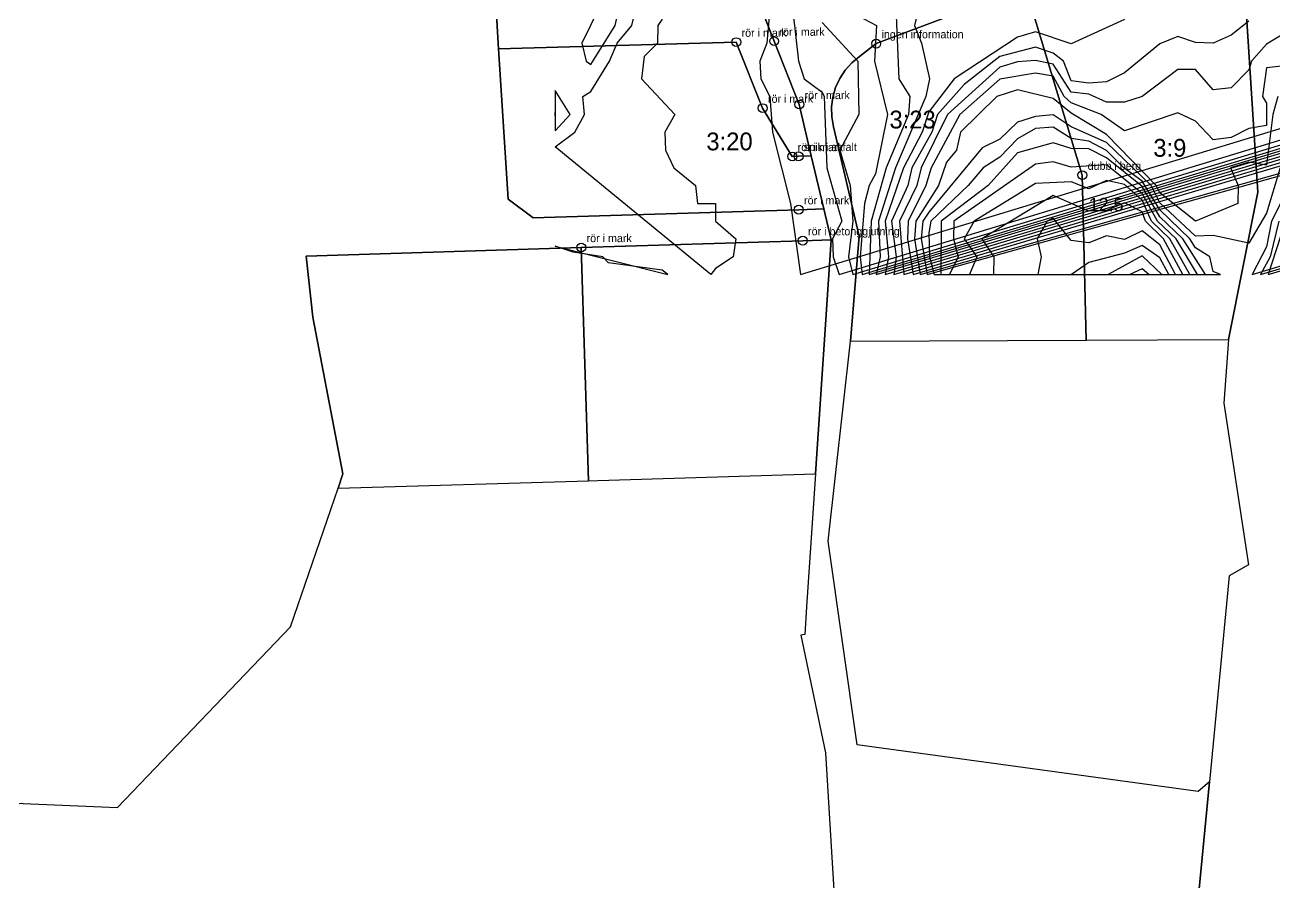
# Model space of a CAD drawing. Header units: metres. Extents: x 304729 to 308942, y 6403920 to 6405836.
# Drawn here: x 305090.4 to 305230.8, y 6404231.7 to 6404328.1 of the extents above; entities that cross this region are included whole.
import ezdxf

# ---------------------------------------------------------------- set-up
doc = ezdxf.new("R2010")
doc.units = ezdxf.units.M
for name, color, linetype in [('FASTIGHETSGRANSER', 7, 'Continuous'), ('GRANSPUNKTER', 1, 'Continuous'), ('HOJDKURVOR_GRUND', 4, 'Continuous'), ('HOJDKURVOR_STOD', 6, 'Continuous'), ('HOJDKURVOR_TEXT', 2, 'Continuous'), ('TOMTBETECKNINGAR', 3, 'Continuous'), ('TOMTER_1945', 1, 'Continuous')]:
    doc.layers.add(name, color=color, linetype=linetype)

msp = doc.modelspace()

# ---------------------------------------------------------------- linework, layer by layer
at = {"layer": 'FASTIGHETSGRANSER'}
for points in [[(305154.547, 6404360.642), (305142.767, 6404340.165), (305143.618, 6404325.382), (305170.348, 6404326.129), (305173.321, 6404318.712), (305176.658, 6404313.27), (305177.358, 6404313.293), (305178.794, 6404313.34), (305177.436, 6404319.122), (305174.609, 6404326.237), (305162.939, 6404355.617), (305154.547, 6404360.642)], [(305225.71, 6404292.682), (305229.028, 6404309.252), (305226.936, 6404341.428), (305202.877, 6404332.318), (305209.269, 6404311.168), (305209.719, 6404292.613), (305225.71, 6404292.682)], [(305202.877, 6404332.318), (305186.092, 6404325.962), (305184.222, 6404324.518), (305183.359, 6404323.806), (305182.613, 6404322.974), (305181.999, 6404322.04), (305181.532, 6404321.024), (305181.221, 6404319.95), (305181.075, 6404318.842), (305181.095, 6404317.724), (305181.283, 6404316.622), (305184.167, 6404304.303), (305183.207, 6404292.499), (305209.719, 6404292.613), (305209.269, 6404311.168), (305202.877, 6404332.318)], [(305143.618, 6404325.382), (305144.7, 6404308.482), (305147.528, 6404306.373), (305177.375, 6404307.288), (305180.193, 6404307.381), (305178.794, 6404313.34), (305177.358, 6404313.293), (305176.658, 6404313.27), (305173.321, 6404318.712), (305170.348, 6404326.129), (305143.618, 6404325.382)], [(305181.01, 6404303.904), (305177.833, 6404303.807), (305152.925, 6404303.042), (305153.736, 6404276.81), (305154.79, 6404276.843), (305179.252, 6404277.573), (305181.01, 6404303.904)], [(305152.925, 6404303.042), (305121.985, 6404302.067), (305122.744, 6404295.206), (305126.116, 6404277.587), (305125.56, 6404275.97), (305153.736, 6404276.81), (305152.925, 6404303.042)]]:
    msp.add_lwpolyline(points, close=True, dxfattribs=at)
for points in [[(305162.939, 6404355.617), (305174.609, 6404326.237), (305177.436, 6404319.122), (305178.794, 6404313.34), (305180.193, 6404307.381), (305181.01, 6404303.904), (305179.252, 6404277.573), (305178.255, 6404262.648), (305178.046, 6404259.526), (305177.603, 6404259.446), (305180.398, 6404246.216), (305182.004, 6404219.634)], [(305053.821, 6404242.054), (305100.766, 6404240.085), (305120.208, 6404260.402), (305125.56, 6404275.97), (305126.116, 6404277.587), (305122.744, 6404295.206), (305121.985, 6404302.067), (305152.925, 6404303.042), (305177.833, 6404303.807), (305181.01, 6404303.904), (305180.193, 6404307.381), (305177.375, 6404307.288), (305147.528, 6404306.373), (305144.7, 6404308.482), (305143.618, 6404325.382), (305142.767, 6404340.165)], [(305222.116, 6404227.828), (305223.571, 6404242.977), (305222.299, 6404241.886), (305183.955, 6404247.107), (305180.69, 6404270.022), (305183.207, 6404292.499), (305184.167, 6404304.303), (305181.283, 6404316.622), (305181.095, 6404317.724), (305181.075, 6404318.842), (305181.221, 6404319.95), (305181.532, 6404321.024), (305181.999, 6404322.04), (305182.613, 6404322.974), (305183.359, 6404323.806), (305184.222, 6404324.518), (305186.092, 6404325.962), (305202.877, 6404332.318)]]:
    msp.add_lwpolyline(points, dxfattribs=at)
at = {"layer": 'GRANSPUNKTER'}
for centre in [(305170.35, 6404326.13, 4.23), (305174.61, 6404326.24, 4.51), (305186.09, 6404325.96, 6), (305173.32, 6404318.71, 4.45), (305177.44, 6404319.12, 5), (305176.66, 6404313.27, 4.71), (305177.36, 6404313.29, 4.88), (305209.27, 6404311.17, 11.57), (305177.38, 6404307.29, 4.76), (305152.92, 6404303.04, 3.94), (305177.83, 6404303.81, 4.65)]:
    msp.add_circle(centre, 0.5, dxfattribs=at)
at = {"layer": 'HOJDKURVOR_GRUND'}
for points in [[(305174.32, 6404332, 4.5), (305173.78, 6404326, 4.5), (305173, 6404324, 4.5), (305173.1, 6404322, 4.5), (305174.14, 6404320, 4.5), (305174.41, 6404316, 4.5), (305176.47, 6404308, 4.5), (305177.56, 6404300, 4.5), (305680, 6404452.91, 4.5)], [(305180, 6404328.35, 5.5), (305184.04, 6404324, 5.5), (305184.12, 6404318, 5.5), (305182, 6404314, 5.5), (305183.18, 6404310, 5.5), (305183.45, 6404306, 5.5), (305182.97, 6404302, 5.5), (305183.48, 6404300, 5.5), (305680, 6404450.45, 5.5)], [(305184, 6404329.14, 6), (305186.11, 6404328, 6), (305185.89, 6404324, 6), (305187.36, 6404318, 6), (305186, 6404311.33, 6), (305185.29, 6404310, 6), (305184.76, 6404308, 6), (305184.29, 6404302, 6), (305184.52, 6404300, 6), (305680, 6404449.51, 6)], [(305188.3, 6404330, 6.5), (305188.64, 6404322, 6.5), (305189.86, 6404320, 6.5), (305189.71, 6404318, 6.5), (305187.23, 6404312, 6.5), (305185.51, 6404306, 6.5), (305185.3, 6404300, 6.5), (305680, 6404448.8, 6.5)], [(305190.87, 6404330, 7), (305190.4, 6404328, 7), (305191.17, 6404326, 7), (305192.07, 6404322, 7), (305191.66, 6404320, 7), (305188.25, 6404312, 7), (305186.36, 6404306, 7), (305186.52, 6404302, 7), (305186.1, 6404300, 7), (305680, 6404448.09, 7)], [(305228, 6404328.5, 8), (305226, 6404326.92, 8), (305224, 6404326, 8), (305222, 6404326.1, 8), (305220, 6404326.76, 8), (305218, 6404325.92, 8), (305214, 6404322.67, 8), (305212, 6404321.68, 8), (305210, 6404321.51, 8), (305208, 6404321.78, 8), (305207.16, 6404324, 8), (305206, 6404324.89, 8), (305204, 6404325.58, 8), (305200, 6404324.5, 8), (305199.31, 6404324, 8), (305196, 6404321.35, 8), (305192.97, 6404318, 8), (305192.34, 6404316, 8), (305190.08, 6404312, 8), (305189.65, 6404310, 8), (305187.82, 6404306, 8), (305188.34, 6404302, 8), (305188.09, 6404300, 8), (305680, 6404446.62, 8)], [(305233.47, 6404328, 8.5), (305230, 6404325.91, 8.5), (305228.31, 6404324, 8.5), (305228, 6404323, 8.5), (305226, 6404321, 8.5), (305224, 6404320.77, 8.5), (305222, 6404323.07, 8.5), (305220, 6404323.06, 8.5), (305216, 6404320, 8.5), (305214, 6404319.37, 8.5), (305212, 6404319.38, 8.5), (305210, 6404320.29, 8.5), (305208, 6404320.52, 8.5), (305206, 6404323.65, 8.5), (305204, 6404324.06, 8.5), (305202, 6404323.92, 8.5), (305200, 6404323.32, 8.5), (305194.11, 6404318, 8.5), (305191.14, 6404312, 8.5), (305190.67, 6404310, 8.5), (305188.73, 6404306, 8.5), (305189.2, 6404300, 8.5), (305680, 6404445.85, 8.5)], [(305232, 6404323.45, 9), (305230, 6404323.25, 9), (305229.52, 6404320, 9), (305230, 6404319.26, 9), (305230, 6404316.74, 9), (305228, 6404316.42, 9), (305226, 6404315.41, 9), (305224, 6404315.14, 9), (305222, 6404317.25, 9), (305220, 6404318.18, 9), (305214, 6404316.17, 9), (305211.41, 6404318, 9), (305208, 6404319.32, 9), (305207.22, 6404320, 9), (305206, 6404322.32, 9), (305204, 6404322.65, 9), (305200, 6404321.97, 9), (305195.5, 6404318, 9), (305192.26, 6404312, 9), (305191.68, 6404310, 9), (305189.69, 6404306, 9), (305189.61, 6404304, 9), (305190.23, 6404300, 9), (305680, 6404444.94, 9)], [(305231.26, 6404320, 9.5), (305230.7, 6404318, 9.5), (305230, 6404312.29, 9.5), (305228, 6404312.62, 9.5), (305225.94, 6404312, 9.5), (305226.8, 6404310, 9.5), (305226.75, 6404308, 9.5), (305222, 6404306, 9.5), (305218, 6404309.18, 9.5), (305217.59, 6404310, 9.5), (305212, 6404315.76, 9.5), (305208, 6404318.14, 9.5), (305206, 6404319.81, 9.5), (305202, 6404320.75, 9.5), (305199.65, 6404320, 9.5), (305195.59, 6404316, 9.5), (305195.12, 6404314, 9.5), (305194, 6404312.65, 9.5), (305193.11, 6404310, 9.5), (305190.55, 6404306, 9.5), (305190.38, 6404304, 9.5), (305191.03, 6404300, 9.5), (305680, 6404437.63, 9.5)], [(305231.56, 6404308, 10.5), (305230.56, 6404306, 10.5), (305230, 6404303.11, 10.5), (305228.37, 6404300, 10.5), (305680, 6404435.79, 10.5)], [(305231.37, 6404306, 11), (305230.41, 6404302, 11), (305229.3, 6404300, 11), (305680, 6404434.51, 11)], [(305232, 6404305.65, 11.5), (305230.17, 6404300, 11.5), (305680, 6404433.23, 11.5)], [(305150, 6404332.71, 4.5), (305152, 6404332.4, 4.5), (305154, 6404332.63, 4.5), (305154.52, 6404332, 4.5), (305154.93, 6404330, 4.5), (305152.99, 6404326, 4.5), (305153.46, 6404324, 4.5), (305154, 6404323.6, 4.5), (305156.74, 6404328, 4.5), (305157.2, 6404330, 4.5), (305158, 6404331.14, 4.5), (305159.13, 6404334, 4.5), (305159.51, 6404336, 4.5), (305161.1, 6404338, 4.5), (305160.51, 6404340, 4.5), (305160.36, 6404342, 4.5), (305160.81, 6404346, 4.5), (305156, 6404352.46, 4.5), (305154, 6404353.86, 4.5), (305152, 6404353.82, 4.5), (305150, 6404354.88, 4.5), (305150, 6404332.71, 4.5)], [(305150, 6404314.36, 4), (305152.21, 6404316, 4), (305153.29, 6404318, 4), (305153.1, 6404320, 4), (305154, 6404320.58, 4), (305156.11, 6404324, 4), (305156.94, 6404326, 4), (305158.62, 6404328, 4), (305159.57, 6404332, 4)], [(305162, 6404328.72, 4), (305161.55, 6404328, 4), (305161.5, 6404326, 4), (305160, 6404324.5, 4), (305159.7, 6404322, 4), (305163.44, 6404318, 4), (305162.33, 6404316, 4), (305162.4, 6404314, 4), (305163.33, 6404312, 4), (305165.75, 6404310, 4), (305166, 6404308, 4), (305168, 6404308, 4), (305168, 6404306, 4), (305170.29, 6404304, 4), (305170, 6404302, 4), (305168, 6404300.67, 4), (305167.5, 6404300, 4), (305150, 6404314.36, 4)], [(305150, 6404316.14, 4.5), (305151.69, 6404318, 4.5), (305150, 6404320.69, 4.5), (305150, 6404316.14, 4.5)], [(305224.8, 6404300, 10.5), (305224, 6404300.33, 10.5), (305223.6, 6404302, 10.5), (305222, 6404302.99, 10.5), (305221.36, 6404304, 10.5), (305218, 6404307.26, 10.5), (305216, 6404310.5, 10.5), (305213.94, 6404312, 10.5), (305212, 6404313.94, 10.5), (305210, 6404314.98, 10.5), (305208, 6404315.3, 10.5), (305206, 6404316.58, 10.5), (305204, 6404316.41, 10.5), (305202, 6404315.27, 10.5), (305200, 6404313.19, 10.5), (305198.13, 6404312, 10.5), (305196.44, 6404310, 10.5), (305192.23, 6404306, 10.5), (305192, 6404304.67, 10.5), (305192.09, 6404302, 10.5), (305192.61, 6404300, 10.5), (305224.8, 6404300, 10.5)], [(305223.13, 6404300, 11), (305220.59, 6404304, 11), (305218, 6404306.47, 11), (305216, 6404309.89, 11), (305212, 6404313.13, 11), (305210, 6404314.14, 11), (305208, 6404314.16, 11), (305206, 6404314.82, 11), (305202, 6404313.7, 11), (305198.67, 6404310, 11), (305193.38, 6404306, 11), (305193.36, 6404300, 11), (305223.13, 6404300, 11)], [(305222, 6404314, 9), (305222, 6404314, 9)], [(305222.22, 6404300, 11.5), (305219.83, 6404304, 11.5), (305217.73, 6404306, 11.5), (305216, 6404309.12, 11.5), (305212, 6404312.32, 11.5), (305208, 6404312.09, 11.5), (305206, 6404312.67, 11.5), (305204, 6404312.42, 11.5), (305194.82, 6404306, 11.5), (305194.77, 6404304, 11.5), (305195.32, 6404302, 11.5), (305194.35, 6404300, 11.5), (305222.22, 6404300, 11.5)], [(305221.38, 6404300, 12), (305219.11, 6404304, 12), (305217.06, 6404306, 12), (305216, 6404308.35, 12), (305214, 6404310.11, 12), (305212, 6404310.57, 12), (305210, 6404309.63, 12), (305208, 6404310.43, 12), (305204, 6404310.23, 12), (305197.1, 6404306, 12), (305196, 6404304, 12), (305197.4, 6404302, 12), (305196.59, 6404300, 12), (305221.38, 6404300, 12)], [(305219.76, 6404300, 13), (305218, 6404303.33, 13), (305216, 6404304.92, 13), (305214, 6404303.94, 13), (305212, 6404304.34, 13), (305210, 6404303.57, 13), (305208, 6404303.82, 13), (305206, 6404306.32, 13), (305205.33, 6404306, 13), (305204.21, 6404304, 13), (305204.64, 6404302, 13), (305204.26, 6404300, 13), (305219.76, 6404300, 13)], [(305162.67, 6404300, 4), (305162, 6404300.5, 4), (305156, 6404301.33, 4), (305155.33, 6404302, 4), (305152, 6404302.5, 4), (305150, 6404303.2, 4), (305162.67, 6404300, 4)], [(305218.99, 6404300, 13.5), (305218, 6404301.88, 13.5), (305216, 6404303.26, 13.5), (305214, 6404302.4, 13.5), (305210, 6404301.37, 13.5), (305208.07, 6404300, 13.5), (305218.99, 6404300, 13.5)], [(305218.23, 6404300, 14), (305216, 6404302.09, 14), (305212.18, 6404300, 14), (305218.23, 6404300, 14)], [(305216.75, 6404300, 14.5), (305216, 6404300.63, 14.5), (305214.6, 6404300, 14.5), (305216.75, 6404300, 14.5)]]:
    msp.add_polyline3d(points, dxfattribs=at)
at = {"layer": 'HOJDKURVOR_STOD'}
for points in [[(305176.44, 6404332, 5), (305177.36, 6404324, 5), (305178, 6404322, 5), (305180, 6404320.5, 5), (305180.24, 6404320, 5), (305180.52, 6404312, 5), (305182.24, 6404306, 5), (305181.19, 6404304, 5), (305181.24, 6404302, 5), (305181.93, 6404300, 5), (305680, 6404451.86, 5)], [(305214, 6404328.67, 7.5), (305208, 6404325.92, 7.5), (305204, 6404327.29, 7.5), (305202, 6404326.68, 7.5), (305194.86, 6404322, 7.5), (305192, 6404318.3, 7.5), (305191.26, 6404316, 7.5), (305189.16, 6404312, 7.5), (305187.09, 6404306, 7.5), (305187.46, 6404302, 7.5), (305187.09, 6404300, 7.5), (305680, 6404447.35, 7.5)], [(305231.53, 6404312, 10), (305230, 6404306.91, 10), (305228, 6404303.52, 10), (305224, 6404304.38, 10), (305222, 6404304.31, 10), (305218, 6404308.07, 10), (305217.03, 6404310, 10), (305212, 6404314.84, 10), (305208, 6404316.6, 10), (305206, 6404317.95, 10), (305204, 6404317.78, 10), (305202, 6404317.14, 10), (305200, 6404315.21, 10), (305198, 6404314.24, 10), (305192, 6404307.01, 10), (305191.35, 6404306, 10), (305191.15, 6404304, 10), (305191.84, 6404300, 10), (305680, 6404436.74, 10)], [(305150, 6404317.86, 5), (305150, 6404318.22, 5), (305150, 6404317.86, 5)], [(305220.56, 6404300, 12.5), (305218.39, 6404304, 12.5), (305216.39, 6404306, 12.5), (305216, 6404307.04, 12.5), (305214, 6404308.05, 12.5), (305212, 6404307.2, 12.5), (305210, 6404307.12, 12.5), (305206, 6404308.87, 12.5), (305197.96, 6404304, 12.5), (305199.31, 6404302, 12.5), (305199.27, 6404300, 12.5), (305220.56, 6404300, 12.5)]]:
    msp.add_polyline3d(points, dxfattribs=at)
at = {"layer": 'TOMTER_1945'}
msp.add_lwpolyline([(305425.875, 6404616.253), (305248.461, 6404753.573), (305303.116, 6404503.47), (305316.575, 6404485.191), (305313.732, 6404477.211), (305285.719, 6404454.7), (305267.8, 6404434.948), (305249.911, 6404435.461), (305236.02, 6404432.576), (305214.482, 6404421.786), (305212.247, 6404376.387), (305214.633, 6404365.163), (305226.936, 6404341.428), (305229.028, 6404309.252), (305225.71, 6404292.682), (305225.199, 6404285.541), (305227.947, 6404267.373), (305225.795, 6404266.132), (305223.571, 6404242.977), (305222.116, 6404227.828)], dxfattribs=at)

# ---------------------------------------------------------------- texts
at = {"layer": 'GRANSPUNKTER'}
for s, p in [('rör i mark', (305170.95, 6404326.73, 4.23)), ('rör i mark', (305175.21, 6404326.84, 4.51)), ('ingen information', (305186.69, 6404326.56, 6)), ('rör i mark', (305178.04, 6404319.72, 5)), ('rör i mark', (305173.92, 6404319.31, 4.45)), ('rör i mark', (305177.26, 6404313.87, 4.71)), ('spik i asfalt', (305177.96, 6404313.89, 4.88)), ('dubb i berg', (305209.87, 6404311.77, 11.57)), ('rör i mark', (305177.98, 6404307.89, 4.76)), ('rör i betonggjutning', (305178.43, 6404304.41, 4.65)), ('rör i mark', (305153.52, 6404303.64, 3.94))]:
    msp.add_text(s, height=0.9, dxfattribs=at).set_placement(p)
at = {"layer": 'HOJDKURVOR_TEXT'}
msp.add_text('12.5', height=1.5, dxfattribs=at).set_placement((305210, 6404307.12, 12.5))
at = {"layer": 'TOMTBETECKNINGAR'}
for s, p in [('3:23', (305187.582, 6404316.424)), ('3:20', (305166.989, 6404313.965)), ('3:9', (305217.257, 6404313.243))]:
    msp.add_text(s, height=2, dxfattribs=at).set_placement(p)

doc.saveas('drawing.dxf')
